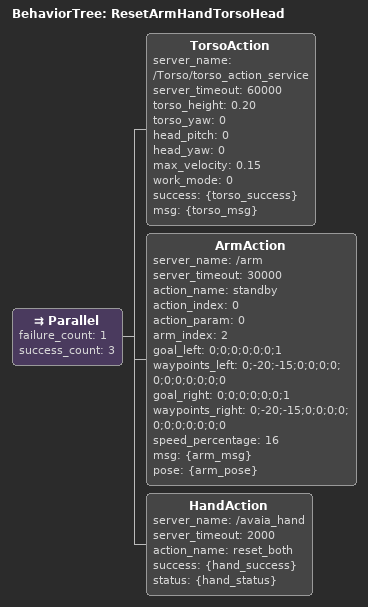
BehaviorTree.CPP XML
<?xml version="1.0" encoding="UTF-8"?>
<root BTCPP_format="4"
      main_tree_to_execute="ResetArmHandTorsoHead">
  <BehaviorTree ID="ResetArmHandTorsoHead">
    <Parallel failure_count="1"
                success_count="3">
        <TorsoAction server_name="/Torso/torso_action_service"
                    server_timeout="60000"
                    torso_height="0.20"
                    torso_yaw="0"
                    head_pitch="0"
                    head_yaw="0"
                    max_velocity="0.15"
                    work_mode="0"
                    success="{torso_success}"
                    msg="{torso_msg}"/>
        <ArmAction server_name="/arm"
                    server_timeout="30000"
                    action_name="standby"
                    action_index="0"
                    action_param="0"
                    arm_index="2"
                    goal_left="0;0;0;0;0;0;1"
                    waypoints_left="0;-20;-15;0;0;0;0;
                                    0;0;0;0;0;0;0"
                    goal_right="0;0;0;0;0;0;1"
                    waypoints_right="0;-20;-15;0;0;0;0;
                                    0;0;0;0;0;0;0"
                    speed_percentage="16"
                    msg="{arm_msg}"
                    pose="{arm_pose}"/>
        <HandAction server_name="/avaia_hand"
                    server_timeout="2000"
                    action_name="reset_both"
                    success="{hand_success}"
                    status="{hand_status}"/>
    </Parallel>
  </BehaviorTree>
</root>
